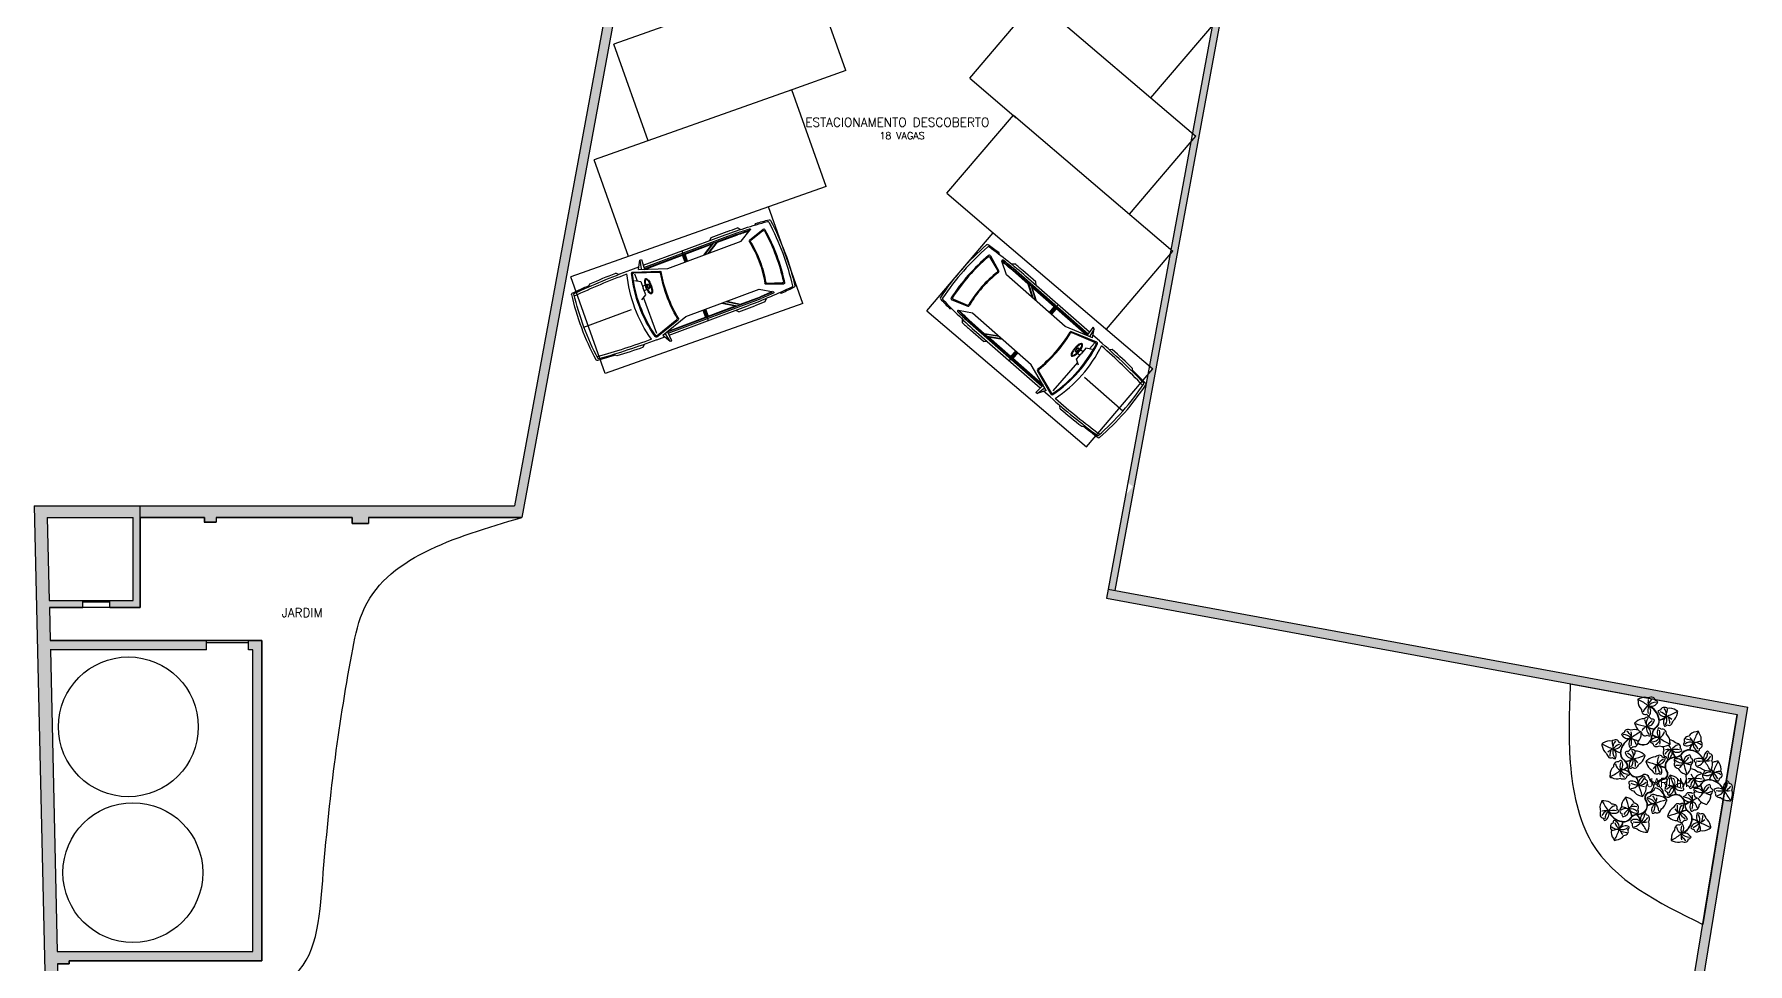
# Model space of a CAD drawing. Extents: x -21354 to 15991, y -13146 to -3381.
# Drawn here: x -21332 to -17656, y -7350 to -5355 of the extents above; entities that cross this region are included whole.
import ezdxf

# ---------------------------------------------------------------- set-up
doc = ezdxf.new("R2010")
doc.units = 0
doc.header["$LTSCALE"] = 100
doc.header["$MEASUREMENT"] = 0
doc.layers.get('0').update_dxf_attribs({"linetype": 'CONTINUOUS'})
for name, color, linetype in [('4 - CAR', 2, 'CONTINUOUS'), ('4 - HACHURA PAREDE', 251, 'CONTINUOUS'), ('4 - MOVEISES', 2, 'CONTINUOUS'), ('4 - P01', 1, 'CONTINUOUS'), ('4 - P02', 2, 'CONTINUOUS'), ('4 - P03', 3, 'CONTINUOUS'), ('4 - VEGETAÇÃO', 93, 'CONTINUOUS'), ('5 - TEXTO', 1, 'CONTINUOUS')]:
    doc.layers.add(name, color=color, linetype=linetype)
doc.styles.add('C-75', font='romans.shx', dxfattribs={"height": 15})
pattern_1 = [(45, (-28863.88368, -12923.57572), (-0.0883883476, 0.0883883476), [])]

# ---------------------------------------------------------------- blocks, each defined once
blk = doc.blocks.new('P9')
at = {"color": 64}
blk.add_line((6.54, 5.11), (6.54, 5.22), dxfattribs=at)
for centre, radius, start, end in [((-0.47, 28.86), 2.72, 176.57894, 192.33363), ((-1.84, 26.66), 2.72, 103.73969, 119.49437), ((0.8, 28.21), 3.92, 178.86441, 225.25458), ((-0.7, 25.81), 3.92, 70.81873, 117.2089), ((0.46, 25.45), 2.42, 180.66001, 220.27612), ((-1.54, 21.07), 5.89, 9.34008, 69.1951), ((1.63, 27.33), 2.42, 75.7972, 115.4133), ((1.46, 29.3), 2.77, 251.56599, 332.30347), ((-1.54, 21.07), 5.99, 9.38529, 69.1951), ((-1.39, 24.73), 2.77, 323.76985, 44.50733), ((1.76, 28.55), 1.22, 3.31278, 67.5208), ((2.86, 27.41), 1.21, 29.73059, 84.58139), ((4.86, 23.96), 1.21, 87.64453, 142.49534), ((6.5, 25.64), 2.77, 199.92245, 280.65993), ((6.11, 24.94), 1.22, 104.70512, 168.91314), ((6.07, 23.72), 2.42, 56.81262, 96.42872), ((8.17, 21.9), 3.92, 55.01702, 101.40719), ((9.42, 22.58), 2.72, 52.73155, 68.48624), ((8.36, 24.95), 2.72, 339.89229, 355.64698), ((-2.39, 18.57), 2.72, 121.13363, 136.88832), ((-1.73, 21.09), 2.72, 193.97289, 209.72757), ((-0.33, 20.84), 3.92, 196.25836, 242.64852), ((-1.04, 18.11), 3.92, 88.21268, 134.60284), ((-0.58, 24.8), 1.22, 228.55251, 292.76053), ((0.73, 20.25), 2.42, 93.19114, 132.80725), ((0.92, 24.3), 1.21, 211.49192, 266.34273), ((-0.02, 22.08), 2.77, 268.95993, 349.69741), ((-1.38, 16.87), 2.77, 341.16379, 61.90127), ((3.03, 23.69), 5.27, 236.19213, 265.88916), ((3.03, 23.69), 5.37, 239.58834, 265.14624), ((0.48, 21.45), 1.22, 20.70672, 84.91475), ((1.88, 20.7), 1.21, 47.12453, 101.97534), ((5.4, 16.13), 3.49, 119.92832, 172.92826), ((5.4, 16.13), 3.59, 120.18324, 139.95562), ((1.34, 21.26), 3.03, 318.11067, 4.46216), ((1.34, 21.26), 3.13, 317.81788, 4.46216), ((6.44, 17.19), 2.77, 145.00877, 225.74625), ((4.12, 17.57), 1.21, 32.73084, 87.58165), ((1.34, 21.26), 3.03, 4.18473, 14.77549), ((1.34, 21.26), 3.13, 6.30896, 14.68836), ((3.22, 26.72), 5.27, 283.50682, 310.03152), ((3.22, 26.72), 5.37, 283.35456, 310.03152), ((8.71, 20.73), 2.77, 127.7186, 208.45608), ((6.36, 20.62), 1.21, 265.88319, 320.734), ((7.92, 20.91), 1.22, 239.46539, 303.67341), ((6.98, 21.69), 2.42, 311.94981, 351.56591), ((7.01, 24.47), 3.92, 306.97134, 353.36151), ((-14.45, 10.89), 2.72, 112.44408, 128.19877), ((-13.42, 13.28), 2.72, 185.28334, 201.03802), ((-12.07, 12.82), 3.92, 187.56881, 233.95897), ((-13.19, 10.23), 3.92, 79.52313, 125.91329), ((-11.12, 12.08), 2.42, 84.50159, 124.11769), ((-11.58, 14.01), 2.77, 260.27038, 341.00786), ((-11.18, 13.31), 1.22, 12.01717, 76.2252), ((-9.91, 12.35), 1.21, 38.43498, 93.28579), ((-3.46, 9.57), 5.99, 111.73521, 171.54503), ((-3.46, 9.57), 5.89, 111.73521, 171.59023), ((-7.97, 15.84), 1.21, 96.34892, 151.19973), ((-6.6, 17.74), 2.77, 208.62685, 289.36433), ((-6.88, 16.99), 1.22, 113.40951, 177.61754), ((-6.74, 15.77), 2.42, 65.51701, 105.13312), ((-3.68, 13.22), 2.77, 136.42299, 217.16047), ((-4.39, 14.29), 3.92, 69.29361, 110.11158), ((-4.48, 13.28), 1.22, 248.16978, 312.37781), ((-5.53, 13.91), 2.42, 320.6542, 0.2703), ((-1.29, 16.8), 4.07, 241.76138, 271.12589), ((-1.29, 16.8), 3.97, 241.43501, 288.06716), ((-5.92, 16.66), 3.92, 315.67574, 2.0659), ((0.17, 18.1), 2.42, 198.05396, 237.67006), ((-4.66, 17.34), 2.72, 348.59669, 352.13997), ((-0.63, 17.17), 1.22, 245.94645, 310.15448), ((-1.29, 16.8), 4.07, 272.75294, 288.2054), ((-1.85, 16.22), 3.66, 299.28719, 357.97075), ((-1.85, 16.22), 3.76, 299.13758, 358.00613), ((0.96, 17.15), 1.21, 228.88587, 283.73667), ((3.69, 12.56), 2.77, 72.80491, 153.54239), ((2.25, 14.42), 1.21, 210.96951, 265.82031), ((5.4, 16.13), 3.59, 141.89369, 180.59713), ((5.4, 16.13), 3.49, 174.93664, 180.63423), ((5.44, 20.49), 5.37, 229.11241, 255.11784), ((5.44, 20.49), 5.27, 228.35253, 258.51405), ((3.38, 13.31), 1.22, 184.5517, 248.75973), ((3.48, 14.53), 2.42, 257.03612, 296.65222), ((5.77, 16.09), 3.92, 252.05766, 298.44782), ((5.64, 17.1), 1.22, 49.79143, 113.99946), ((4.61, 16.43), 2.42, 1.89894, 41.51504), ((4.33, 13.67), 3.92, 0.10334, 46.4935), ((6.94, 15.27), 2.72, 284.97861, 300.73329), ((7.39, 10.66), 3.92, 44.43681, 78.58802), ((5.61, 13.04), 2.72, 357.81786, 13.57255), ((10.15, 10.99), 2.42, 49.41528, 89.03138), ((10.8, 12.02), 1.22, 336.93086, 41.13888), ((14.3, 12.81), 1.21, 130.19631, 185.04712), ((14.38, 15.15), 2.77, 242.47424, 323.21172), ((14.57, 14.37), 1.22, 147.2569, 211.46493), ((15.36, 13.44), 2.42, 99.36441, 138.98051), ((18.14, 13.52), 3.92, 97.56881, 143.95897), ((20.46, 9.77), 5.37, 140.89879, 167.57576), ((20.46, 9.77), 5.27, 140.89879, 167.4235), ((19.33, 13.03), 2.77, 170.27038, 251.00786), ((18.6, 14.87), 2.72, 95.28334, 111.03802), ((16.21, 15.9), 2.72, 22.44408, 38.19877), ((15.55, 14.63), 3.92, 349.52313, 35.91329), ((18.63, 12.62), 1.22, 282.01717, 346.2252), ((17.4, 12.56), 2.42, 354.50159, 34.11769), ((-11.99, 10.04), 2.42, 189.36441, 228.98051), ((-12.92, 9.25), 1.22, 237.2569, 301.46493), ((-11.36, 8.98), 1.21, 220.19631, 275.04712), ((-13.71, 9.06), 2.77, 332.47424, 53.21172), ((-9.54, 4.83), 2.42, 139.41528, 179.03138), ((-8.32, 15.14), 5.37, 230.89879, 257.57576), ((-8.32, 15.14), 5.27, 230.89879, 257.4235), ((-10.58, 5.48), 1.22, 66.93086, 131.13888), ((-9.07, 5.97), 1.21, 93.34866, 148.19947), ((-6.35, 9.7), 3.13, 176.46816, 223.11244), ((-6.35, 9.7), 3.13, 166.24196, 174.62135), ((-11.38, 5.55), 2.77, 315.18407, 35.92155), ((-6.35, 9.7), 3.03, 166.15482, 176.74559), ((-6.35, 9.7), 3.03, 176.46816, 222.81965), ((-10.33, 4.51), 3.49, 8.00206, 61.002), ((-10.33, 4.51), 3.59, 40.9747, 60.74707), ((-6.88, 9.14), 1.21, 78.95498, 133.80579), ((-5, 10.55), 2.77, 191.2329, 271.97038), ((-8.08, 12.11), 5.27, 275.04116, 304.73818), ((-8.08, 12.11), 5.37, 275.78407, 301.34197), ((-10.33, 4.51), 3.59, 0.33319, 39.03662), ((-5.49, 9.91), 1.22, 96.01557, 160.22359), ((-3.56, 5.36), 2.77, 119.02905, 199.76653), ((-5.98, 12.76), 1.21, 274.58759, 329.43839), ((-5.72, 8.71), 2.42, 48.12307, 87.73917), ((-3.92, 6.59), 3.92, 46.32747, 92.71764), ((-4.67, 9.31), 3.92, 298.28179, 344.67196), ((-2.58, 7.08), 2.72, 44.042, 59.79668), ((-3.27, 9.58), 2.72, 331.20274, 346.95743), ((1.59, 4.94), 2.72, 120.69404, 136.44873), ((2.26, 7.45), 2.72, 193.5333, 209.28798), ((2.93, 4.47), 3.92, 87.77309, 134.16325), ((4.72, 6.6), 2.42, 92.75155, 132.36766), ((3.98, 8.43), 2.77, 268.52034, 349.25782), ((4.48, 7.8), 1.22, 20.26713, 84.47516), ((5.87, 7.04), 1.21, 46.68494, 101.53575), ((8.26, 9.82), 2.42, 154.27809, 193.8942), ((9.79, 12.14), 3.92, 179.57121, 198.87266), ((7.04, 9.71), 1.22, 202.17059, 266.37861), ((10.61, 5.09), 4.07, 162.72492, 178.17738), ((10.61, 5.09), 3.97, 162.86315, 217.3653), ((10.04, 4.52), 3.76, 92.92419, 151.79273), ((10.04, 4.52), 3.66, 92.95957, 151.64313), ((8.17, 8.59), 1.21, 185.11, 239.96081), ((6.29, 10), 2.77, 297.38792, 18.1254), ((10.87, 12.83), 2.77, 225.18407, 305.92155), ((14.19, 11.88), 5.37, 195.81248, 221.8179), ((14.19, 11.88), 5.27, 192.41627, 222.57778), ((10.92, 7.34), 1.21, 167.19364, 222.04445), ((10.68, 5.01), 2.77, 29.02905, 109.76653), ((10.97, 5.76), 1.22, 140.77584, 204.98386), ((9.83, 11.77), 3.49, 270.29609, 275.99368), ((9.83, 11.77), 3.59, 270.33319, 309.03662), ((9.83, 11.77), 3.49, 278.00206, 331.002), ((11.29, 10.52), 1.21, 3.34866, 58.19947), ((17.43, 9.52), 5.37, 185.78407, 211.34197), ((9.83, 11.77), 3.59, 310.9747, 330.74707), ((17.43, 9.52), 5.27, 185.04116, 214.73818), ((15.02, 7.79), 3.13, 86.46816, 133.11244), ((15.02, 7.79), 3.03, 86.46816, 132.81965), ((15.87, 6.44), 2.77, 101.2329, 181.97038), ((15.02, 7.79), 3.03, 76.15482, 86.74559), ((15.02, 7.79), 3.13, 76.24196, 84.62135), ((14.46, 8.32), 1.21, 348.95498, 43.80579), ((15.23, 6.94), 1.22, 6.01557, 70.22359), ((14.89, 4.91), 5.89, 21.73521, 81.59023), ((14.89, 4.91), 5.99, 21.73521, 81.54503), ((14.03, 7.16), 2.42, 318.12307, 357.73917), ((18.54, 5.12), 2.77, 46.42299, 127.16047), ((18.08, 7.43), 1.21, 184.58759, 239.43839), ((18.6, 5.93), 1.22, 158.16978, 222.37781), ((17.67, 11.36), 1.21, 308.43498, 3.28579), ((23.06, 8.05), 2.77, 118.62685, 199.36433), ((21.16, 9.42), 1.21, 6.34892, 61.19973), ((22.31, 8.33), 1.22, 23.40951, 87.61754), ((19.61, 5.83), 3.92, 333.72142, 20.11158), ((21.09, 8.18), 2.42, 335.51701, 15.13312), ((25.24, 2.87), 3.92, 97.56881, 116.39287), ((25.7, 4.22), 2.72, 95.28334, 111.03802), ((23.31, 5.24), 2.72, 22.44408, 38.19877), ((22.65, 3.98), 3.92, 349.52313, 35.91329), ((-10.48, 1.42), 2.72, 167.35777, 183.11245), ((-11.85, 3.63), 2.72, 240.19702, 255.95171), ((-9.22, 2.07), 3.92, 134.43681, 180.82698), ((-10.7, 4.47), 3.92, 242.48249, 288.87266), ((-8.38, 2.94), 2.42, 244.27809, 283.8942), ((-8.56, 0.97), 2.77, 27.38792, 108.1254), ((-10.43, 8.87), 5.27, 282.41627, 312.57778), ((-10.43, 8.87), 5.37, 285.81248, 311.8179), ((-8.26, 1.72), 1.22, 292.17059, 356.37861), ((-7.15, 2.85), 1.21, 275.11, 329.96081), ((-10.33, 4.51), 3.49, 0.29609, 5.99368), ((-3.08, 4.72), 3.76, 182.92419, 241.79273), ((-3.08, 4.72), 3.66, 182.95957, 241.64313), ((-5.9, 5.6), 1.21, 257.19364, 312.04445), ((-4.31, 5.65), 1.22, 230.77584, 294.98386), ((-3.65, 5.29), 4.07, 252.72492, 268.17738), ((-3.65, 5.29), 3.97, 252.86315, 307.3653), ((-5.12, 6.57), 2.42, 303.26025, 342.87636), ((-3.65, 5.29), 4.07, 269.80442, 307.06418), ((-8.37, -1.36), 5.37, 3.13179, 28.73689), ((-0.25, -1.27), 2.77, 104.70723, 185.44471), ((-0.8, 0.35), 1.84, 15.87344, 103.69778), ((-0.8, 0.35), 1.74, 15.87344, 103.02075), ((-1.77, 0.52), 1.21, 352.42931, 47.28012), ((-0.91, -0.81), 1.22, 9.4899, 73.69792), ((3.66, 7.19), 3.92, 195.81877, 242.20893), ((2.49, 0.86), 1.62, 181.19864, 235.79417), ((2.94, 1.37), 2.05, 194.71298, 238.58716), ((4.14, 4.45), 2.42, 197.61437, 237.23047), ((3.34, 3.53), 1.22, 245.50686, 309.71489), ((6.42, -3.4), 3.99, 94.04232, 140.11413), ((8.11, -4.81), 5.63, 110.13653, 144.01889), ((2.59, 3.23), 2.77, 340.7242, 61.46168), ((7.05, 10.02), 5.27, 235.75254, 264.57698), ((4.92, 3.49), 1.21, 228.44628, 283.29708), ((7.05, 10.02), 5.37, 239.14875, 264.7776), ((5.67, 2.25), 1.74, 285.87344, 13.02075), ((5.67, 2.25), 1.84, 285.87344, 13.69778), ((10.61, 5.09), 4.07, 179.80442, 217.06418), ((10.9, -1.29), 3.92, 139.8018, 186.19197), ((10.33, 0.02), 2.72, 137.51633, 153.27102), ((7.87, -0.82), 2.72, 64.67708, 80.43176), ((8.23, -2.2), 3.92, 31.75612, 78.14629), ((11.89, 6.57), 2.42, 213.26025, 252.87636), ((14.63, 6.12), 3.92, 208.28179, 254.67196), ((14.9, 4.72), 2.72, 241.20274, 256.95743), ((16.32, -0.61), 2.42, 154.27809, 193.8942), ((17.85, 1.71), 3.92, 173.28215, 198.87266), ((12.4, 4.02), 2.72, 314.042, 329.79668), ((11.91, 5.36), 3.92, 316.32747, 2.71764), ((14.35, -0.43), 2.77, 297.38792, 18.1254), ((15.45, 0.23), 3.92, 44.43681, 87.16528), ((18.93, 2.4), 2.77, 225.18407, 305.92155), ((22.25, 1.45), 5.27, 192.41627, 221.96027), ((19.23, 6.98), 2.42, 230.6542, 270.2703), ((18.21, 0.56), 2.42, 49.41528, 89.03138), ((21.98, 7.36), 3.92, 225.67574, 272.0659), ((18.86, 1.59), 1.22, 336.93086, 41.13888), ((19.35, 0.08), 1.21, 3.34866, 58.19947), ((22.12, -2.86), 3.13, 86.46816, 133.11244), ((22.12, -2.86), 3.03, 86.46816, 132.81965), ((21.4, 2.15), 1.21, 130.19631, 185.04712), ((21.48, 4.5), 2.77, 242.47424, 323.21172), ((21.66, 3.71), 1.22, 178.01069, 211.46493), ((22.66, 6.11), 2.72, 258.59669, 274.35137), ((22.12, -2.86), 3.03, 76.15482, 86.74559), ((27.55, -0.89), 5.37, 140.89879, 167.57576), ((27.55, -0.89), 5.27, 140.89879, 167.4235), ((22.12, -2.86), 3.13, 76.24196, 84.62135), ((21.98, -5.74), 5.89, 21.73521, 81.59023), ((20.48, 4.7), 2.72, 331.43594, 347.19063), ((21.98, -5.74), 5.99, 21.73521, 81.54503), ((26.42, 2.37), 2.77, 170.27038, 251.00786), ((24.77, 0.7), 1.21, 308.43498, 3.28579), ((25.72, 1.97), 1.22, 282.01717, 346.2252), ((24.5, 1.91), 2.42, 354.50159, 34.11769), ((-5.63, -7.9), 2.72, 134.042, 149.79668), ((-8.14, -8.59), 2.72, 61.20274, 76.95743), ((-5.24, -0.67), 1.21, 170.66797, 225.51878), ((-5.34, -3.02), 2.77, 32.50338, 113.24086), ((-5.09, -2.25), 1.22, 144.25017, 208.45819), ((-4.23, -1.38), 2.42, 216.73459, 256.35069), ((-1.46, -1.67), 3.92, 211.75612, 258.14629), ((-1.11, -3.05), 2.72, 244.67708, 260.43176), ((-3.56, -3.9), 2.72, 317.51633, 333.27102), ((-4.13, -2.59), 3.92, 319.8018, 6.19197), ((1.1, -6.12), 1.84, 105.87344, 193.69778), ((1.1, -6.12), 1.74, 105.87344, 193.02075), ((-2.13, -0.66), 2.42, 321.5974, 1.21351), ((0.93, -7.09), 1.21, 82.42931, 137.28012), ((-0.48, -1.49), 3.06, 290.71956, 343.81435), ((0.4, -1.78), 2.68, 274.89269, 341.14382), ((2.26, -6.23), 1.22, 99.4899, 163.69792), ((-0.16, -2.44), 2.62, 2.15518, 48.306), ((3.66, 2.71), 3.56, 239.99991, 265.243), ((2.11, -7.45), 2.42, 51.5974, 91.21351), ((2.39, -6.42), 3.81, 26.45152, 81.8601), ((4.81, -0.86), 1.41, 206.98722, 262.70114), ((4.03, -9.45), 3.92, 49.8018, 96.19197), ((2.78, -4.77), 3.12, 1.36176, 53.65915), ((7.57, -4.22), 1.84, 195.87344, 283.69778), ((7.57, -4.22), 1.74, 195.87344, 283.02075), ((8.89, -3.21), 2.42, 141.5974, 181.21351), ((7.68, -3.06), 1.22, 189.4899, 253.69792), ((8.54, -4.39), 1.21, 172.42931, 227.28012), ((7.01, -2.6), 2.77, 284.70723, 5.44471), ((10.41, -9.16), 4.07, 89.80442, 127.06418), ((10.41, -9.16), 3.97, 72.86315, 127.3653), ((12.1, -0.85), 2.77, 212.50338, 293.24086), ((15.14, -2.51), 5.37, 183.13179, 208.73689), ((15.14, -2.51), 5.27, 179.73557, 209.36026), ((10.41, -9.16), 4.07, 72.72492, 88.17738), ((10.99, -2.49), 2.42, 36.73459, 76.35069), ((9.84, -8.59), 3.66, 2.95957, 61.64313), ((9.84, -8.59), 3.76, 2.92419, 61.79273), ((11.86, -1.63), 1.22, 324.25017, 28.45819), ((12, -3.2), 1.21, 350.66797, 45.51878), ((13.91, -6.72), 1.21, 95.11, 149.96081), ((15.32, -4.84), 2.77, 207.38792, 288.1254), ((15.03, -5.59), 1.22, 112.17059, 176.37861), ((15.1, -0.73), 1.22, 202.17059, 266.37861), ((15.14, -6.81), 2.42, 64.27809, 103.8942), ((16.23, -1.84), 1.21, 185.11, 239.96081), ((17.46, -8.34), 3.92, 97.87538, 108.87266), ((17.09, 0.36), 2.9, 253.71462, 316.48481), ((16.92, 1.12), 3.49, 260.75278, 331.002), ((18.02, -3.31), 1.21, 167.19364, 222.04445), ((17.78, -5.65), 2.77, 29.02905, 109.76653), ((18.07, -4.89), 1.22, 140.77584, 204.98386), ((18.98, -4.08), 2.42, 213.26025, 252.87636), ((22.25, 1.45), 5.37, 195.81248, 221.59263), ((0.04, -9.63), 20.75, 15.66967, 22.66066), ((16.92, 1.12), 3.59, 310.9747, 330.74707), ((0.04, -9.63), 20.85, 14.78454, 22.66066), ((22.96, -4.21), 2.77, 101.2329, 181.97038), ((19.01, -5.29), 3.92, 316.32747, 2.71764), ((21.55, -2.33), 1.21, 348.95498, 43.80579), ((22.33, -3.71), 1.22, 6.01557, 70.22359), ((21.12, -3.49), 2.42, 318.12307, 357.73917), ((25.64, -5.53), 2.77, 46.42299, 127.16047), ((25.17, -3.23), 1.21, 184.58759, 239.43839), ((25.69, -4.72), 1.22, 158.16978, 222.37781), ((26.32, -3.68), 2.42, 230.6542, 270.2703), ((29.08, -3.29), 3.92, 225.67574, 272.0659), ((30.16, -2.61), 2.77, 118.62685, 199.36433), ((28.25, -1.24), 1.21, 6.34892, 61.19973), ((29.4, -2.32), 1.22, 23.40951, 87.61754), ((26.71, -4.82), 3.92, 333.72142, 20.11158), ((28.19, -2.47), 2.42, 335.51701, 15.13312), ((-12.85, -9.71), 3.92, 153.72142, 200.11158), ((-14.33, -12.06), 2.42, 155.51701, 195.13312), ((-13.71, -8.57), 2.72, 151.43594, 167.19063), ((-15.89, -9.98), 2.72, 78.59669, 94.35137), ((-15.21, -11.24), 3.92, 45.67574, 92.0659), ((-16.3, -11.92), 2.77, 298.62685, 19.36433), ((-11.78, -9), 2.77, 226.42299, 307.16047), ((-8.12, -8.78), 5.99, 201.73521, 261.54503), ((-8.12, -8.78), 5.89, 201.73521, 261.59023), ((-12.46, -10.85), 2.42, 50.6542, 90.2703), ((-11.83, -9.8), 1.22, 338.16978, 42.37781), ((-11.31, -11.3), 1.21, 4.58759, 59.43839), ((-7.26, -11.04), 2.42, 138.12307, 177.73917), ((-8.46, -10.81), 1.22, 186.01557, 250.22359), ((-5.15, -9.24), 3.92, 136.32747, 182.71764), ((-7.69, -12.2), 1.21, 168.95498, 223.80579), ((-9.1, -10.32), 2.77, 281.2329, 1.97038), ((-7.86, -9.99), 3.92, 28.28179, 74.67196), ((-3.91, -8.88), 2.77, 209.02905, 289.76653), ((-10.66, -13.4), 5.27, 5.04116, 34.73818), ((-3.06, -15.65), 3.49, 98.00206, 151.002), ((-10.66, -13.4), 5.37, 5.78407, 31.34197), ((-3.06, -15.65), 3.59, 90.33319, 129.03662), ((-5.12, -10.44), 2.42, 33.26025, 72.87636), ((-7.43, -15.75), 5.27, 12.41627, 42.57778), ((-3.06, -15.65), 3.49, 90.29609, 95.99368), ((-7.43, -15.75), 5.37, 15.81248, 41.8179), ((-4.21, -9.63), 1.22, 320.77584, 24.98386), ((-4.16, -11.22), 1.21, 347.19364, 42.04445), ((-3.27, -8.4), 3.66, 272.95957, 331.64313), ((-3.27, -8.4), 3.76, 272.92419, 331.79273), ((0.48, -13.88), 2.77, 117.38792, 198.1254), ((-1.4, -12.47), 1.21, 5.11, 59.96081), ((-3.84, -8.97), 3.97, 342.86315, 37.3653), ((-3.84, -8.97), 4.07, 359.80442, 37.06418), ((2.72, -5.57), 2.77, 194.70723, 275.44471), ((-3.84, -8.97), 4.07, 342.72492, 358.17738), ((2.81, -13.69), 5.37, 93.13179, 118.73689), ((2.81, -13.69), 5.27, 89.73557, 119.36026), ((4.47, -10.66), 2.77, 122.50338, 203.24086), ((2.12, -10.56), 1.21, 260.66797, 315.51878), ((3.69, -10.41), 1.22, 234.25017, 298.45819), ((2.83, -9.55), 2.42, 306.73459, 346.35069), ((3.12, -6.78), 3.92, 301.75612, 348.14629), ((5.34, -8.88), 2.72, 47.51633, 63.27102), ((4.5, -6.43), 2.72, 334.67708, 350.43176), ((10.04, -13.46), 2.72, 151.20274, 166.95743), ((11.44, -13.18), 3.92, 118.28179, 164.67196), ((11.89, -10.44), 2.42, 123.26025, 162.87636), ((11.08, -9.53), 1.22, 50.77584, 114.98386), ((10.33, -9.23), 2.77, 299.02905, 19.76653), ((11.76, -14.42), 2.77, 11.2329, 91.97038), ((14.84, -15.98), 5.27, 95.04116, 124.73818), ((12.66, -9.48), 1.21, 77.19364, 132.04445), ((14.84, -15.98), 5.37, 95.78407, 121.34197), ((17.09, -8.38), 3.59, 180.33319, 219.03662), ((17.09, -8.38), 3.49, 180.29609, 185.99368), ((17.2, -12.75), 5.37, 105.81248, 131.8179), ((17.2, -12.75), 5.27, 102.41627, 132.57778), ((17.09, -8.38), 3.49, 188.00206, 241.002), ((17.09, -8.38), 3.59, 220.9747, 240.74707), ((13.11, -13.58), 3.03, 356.46816, 42.81965), ((18.15, -9.43), 2.77, 135.18407, 215.92155), ((13.11, -13.58), 3.13, 356.46816, 43.11244), ((15.84, -9.84), 1.21, 273.34866, 328.19947), ((17.34, -9.35), 1.22, 246.93086, 311.13888), ((20.47, -12.93), 2.77, 152.47424, 233.21172), ((18.13, -12.86), 1.21, 40.19631, 95.04712), ((16.31, -8.7), 2.42, 319.41528, 359.03138), ((21.72, -4.54), 3.92, 208.28179, 254.67196), ((15.98, -5.94), 3.92, 314.43681, 332.64864), ((19.69, -13.12), 1.22, 57.2569, 121.46493), ((18.76, -13.92), 2.42, 9.36441, 48.98051), ((22, -5.94), 2.72, 241.20274, 256.95743), ((19.49, -6.63), 2.72, 314.042, 329.79668), ((29.76, -4.54), 2.72, 258.59669, 274.35137), ((27.57, -5.96), 2.72, 331.43594, 347.19063), ((-15.54, -12.2), 1.22, 203.40951, 267.61754), ((-14.39, -13.29), 1.21, 186.34892, 241.19973), ((-10.64, -16.44), 2.42, 174.50159, 214.11769), ((-11.86, -16.5), 1.22, 102.01717, 166.2252), ((-8.79, -18.51), 3.92, 169.52313, 215.91329), ((-10.91, -15.23), 1.21, 128.43498, 183.28579), ((-12.56, -16.9), 2.77, 350.27038, 71.00786), ((-7.61, -19.03), 2.77, 62.47424, 143.21172), ((-13.69, -13.64), 5.27, 317.50258, 347.4235), ((-13.69, -13.64), 5.37, 320.89879, 347.57576), ((-8.26, -11.67), 3.13, 256.24196, 264.62135), ((-8.26, -11.67), 3.03, 256.15482, 266.74559), ((-8.26, -11.67), 3.13, 266.46816, 313.11244), ((-8.26, -11.67), 3.03, 266.46816, 312.81965), ((-7.8, -18.24), 1.22, 327.2569, 31.46493), ((-7.54, -16.68), 1.21, 310.19631, 5.04712), ((-3.06, -15.65), 3.59, 130.9747, 150.74707), ((-4.11, -16.7), 2.77, 45.18407, 125.92155), ((-4.52, -14.39), 1.21, 183.34866, 238.19947), ((-4.04, -15.9), 1.22, 156.93086, 221.13888), ((-3.38, -14.86), 2.42, 229.41528, 269.03138), ((-0.62, -14.54), 3.92, 224.43681, 270.82698), ((-0.28, -13.58), 1.22, 22.17059, 86.37861), ((-2.18, -17.17), 2.72, 330.19702, 345.95171), ((-3.02, -16.02), 3.92, 332.48249, 18.87266), ((-1.49, -13.7), 2.42, 334.27809, 13.8942), ((9.34, -10.95), 2.72, 224.042, 239.79668), ((10.68, -10.47), 3.92, 226.32747, 272.71764), ((12.68, -20.53), 3.92, 135.67574, 182.0659), ((12.3, -17.78), 2.42, 140.6542, 180.2703), ((11.25, -17.15), 1.22, 68.16978, 132.37781), ((12.48, -12.58), 2.42, 228.12307, 267.73917), ((12.75, -16.63), 1.21, 94.58759, 149.43839), ((12.26, -13.78), 1.22, 276.01557, 340.22359), ((10.23, -13.44), 5.89, 291.73521, 351.59023), ((10.23, -13.44), 5.99, 291.73521, 351.54503), ((10.44, -17.1), 2.77, 316.42299, 37.16047), ((13.64, -13.01), 1.21, 258.95498, 313.80579), ((18.35, -17.88), 2.77, 80.27038, 161.00786), ((16.68, -16.23), 1.21, 218.43498, 273.28579), ((13.11, -13.58), 3.03, 346.15482, 356.74559), ((13.11, -13.58), 3.13, 346.24196, 354.62135), ((15.09, -19.01), 5.27, 50.89879, 77.4235), ((15.09, -19.01), 5.37, 50.89879, 77.57576), ((17.94, -17.18), 1.22, 192.01717, 256.2252), ((17.88, -15.96), 2.42, 264.50159, 304.11769), ((19.95, -14.11), 3.92, 259.52313, 305.91329), ((18.84, -16.7), 3.92, 7.56881, 53.95897), ((21.22, -14.77), 2.72, 292.44408, 308.19877), ((20.19, -17.16), 2.72, 5.28334, 21.03802), ((-9.45, -19.77), 2.72, 202.44408, 218.19877), ((-11.84, -18.74), 2.72, 275.28334, 291.03802), ((-11.38, -17.39), 3.92, 277.56881, 323.95897), ((-8.6, -17.31), 2.42, 279.36441, 318.98051), ((0.03, -15.8), 2.72, 257.35777, 273.11245), ((11.43, -21.21), 2.72, 168.59669, 184.35137), ((10.02, -19.03), 2.72, 241.43594, 257.19063), ((11.15, -18.17), 3.92, 243.72142, 290.11158), ((13.37, -21.62), 2.77, 28.62685, 109.36433), ((13.5, -19.65), 2.42, 245.51701, 285.13312), ((13.65, -20.86), 1.22, 293.40951, 357.61754), ((14.74, -19.71), 1.21, 276.34892, 331.19973)]:
    blk.add_arc(centre, radius, start, end, dxfattribs=at)
at = {"color": 62}
for centre, radius, start, end in [((-12.94, 8.66), 22.52, 53.0958, 63.65541), ((1.93, 23.68), 3.28, 114.22458, 167.39801), ((5.48, 25.17), 5.12, 162.90098, 194.6041), ((4.85, 27.94), 4.45, 167.52729, 196.58974), ((5.97, 23.89), 6.57, 126.51965, 147.49559), ((3.2, 24.75), 3.25, 87.69407, 143.70663), ((3.04, 19.7), 5.12, 39.05358, 70.75671), ((3.78, 23.47), 3.28, 350.37719, 43.55062), ((-0.41, 44.19), 22.52, 289.24841, 299.80802), ((4.24, 25.26), 3.12, 333.6508, 5.19022), ((3.69, 41.52), 22.52, 249.81184, 260.37145), ((1.94, 15.35), 4.45, 116.87751, 145.93997), ((2.27, 22.08), 3.12, 184.42965, 215.96906), ((3.02, 20.39), 3.28, 146.06925, 199.24268), ((3.12, 18.73), 3.25, 169.76063, 225.77318), ((4.39, 16.79), 5.12, 118.86316, 150.56628), ((3.96, 21.82), 3.25, 323.84668, 19.85924), ((5.7, 18.68), 4.45, 43.6799, 72.74235), ((1.7, 20), 6.57, 2.67226, 23.6482), ((-4.97, 32.66), 22.52, 241.12229, 251.6819), ((-9.32, 13.66), 3.12, 175.7401, 207.27951), ((-8.83, 11.88), 3.28, 137.3797, 190.55313), ((-8.02, 8.11), 5.12, 110.17361, 141.87673), ((-8.27, 13.17), 3.25, 37.22368, 93.23624), ((-11.02, 12.26), 6.57, 33.43472, 54.41066), ((8.13, -2.66), 22.52, 117.2749, 127.83451), ((-9.96, 16.33), 4.45, 344.34057, 13.40302), ((-10.55, 13.55), 5.12, 346.32621, 18.02934), ((-6.98, 12.12), 3.28, 13.5323, 66.70573), ((-5.23, 11.54), 3.12, 51.89271, 83.43212), ((1.85, 17.07), 3.25, 268.933, 324.94555), ((-0.93, 17.87), 6.57, 307.75857, 328.73451), ((-0.42, 16.61), 5.12, 344.1399, 15.84302), ((3.1, 18.17), 3.28, 295.4635, 348.63693), ((0.28, 13.84), 4.45, 348.76621, 17.82867), ((17.64, 33.5), 22.52, 234.33473, 244.89434), ((27, 24.29), 22.52, 211.08028, 216.59559), ((11.9, 9.5), 3.28, 102.29338, 155.46681), ((15.54, 10.42), 3.25, 71.07108, 127.08363), ((13.76, 8.14), 6.57, 67.28212, 88.25806), ((12.37, 12.11), 4.45, 18.18796, 47.25042), ((37.98, 6.42), 22.52, 151.12229, 161.6819), ((17.2, 10.27), 3.28, 47.3797, 100.55313), ((13.43, 9.47), 5.12, 20.17361, 51.87673), ((18.98, 10.76), 3.12, 85.7401, 117.27951), ((-10.66, 7.05), 4.45, 108.18796, 137.25042), ((-6.69, 8.44), 6.57, 157.28212, 178.25806), ((-8.98, 10.22), 3.25, 161.07108, 217.08363), ((-4.51, 5.08), 5.12, 165.08729, 196.79042), ((-9.32, 5.19), 5.12, 30.36403, 62.06716), ((-8.09, 7.15), 3.25, 315.15713, 11.16969), ((-8.02, 8.81), 3.28, 341.68764, 34.86107), ((-9.03, 29.92), 22.52, 280.55886, 291.11847), ((-6.85, 3.78), 4.45, 34.99035, 64.0528), ((-7.29, 10.51), 3.12, 324.96125, 356.50066), ((-10.6, 5.7), 6.57, 353.98271, 14.95865), ((7.85, 27.84), 22.52, 249.37225, 259.93186), ((7.01, 6.72), 3.28, 145.62966, 198.80309), ((8.35, 3.11), 5.12, 118.42357, 150.12669), ((11.68, 5.47), 6.57, 122.1958, 143.17174), ((7.63, 6.61), 4.45, 73.10165, 102.1641), ((10.83, 8.24), 3.25, 125.98476, 181.99732), ((10.4, 5.96), 5.12, 75.08729, 106.79042), ((12.47, 9.54), 3.25, 225.15713, 281.16969), ((9.1, 8.29), 4.45, 304.99035, 334.0528), ((10.51, 10.77), 5.12, 300.36403, 332.06716), ((14.13, 9.46), 3.28, 251.68764, 304.86107), ((35.24, 10.48), 22.52, 190.55886, 201.11847), ((15.83, 8.74), 3.12, 234.96125, 266.50066), ((18.87, 12), 5.12, 256.32621, 288.02934), ((17.44, 8.43), 3.28, 283.5323, 336.70573), ((18.49, 9.71), 3.25, 307.22368, 3.23624), ((21.65, 11.41), 4.45, 254.34057, 283.40302), ((2.66, -6.69), 22.52, 27.2749, 37.83451), ((17.58, 12.47), 6.57, 303.43472, 324.41066), ((45.07, -4.24), 22.52, 151.12229, 161.6819), ((-22.85, 21.68), 22.52, 296.03598, 306.59559), ((-8.06, 6.58), 3.28, 192.29338, 245.46681), ((-5.17, 2.31), 4.45, 163.10165, 192.1641), ((-4.02, 6.36), 6.57, 212.1958, 233.17174), ((-6.79, 5.51), 3.25, 215.98476, 271.99732), ((-8.37, -1.36), 5.27, 359.73557, 29.36026), ((-4.29, 1.45), 3.25, 293.30407, 349.31663), ((5.89, 1.68), 4.45, 116.43792, 145.50038), ((9.62, 3.63), 6.57, 165.53208, 186.50802), ((7.1, 5.06), 3.25, 169.32104, 225.33359), ((30.36, 6.79), 22.52, 193.35529, 203.9149), ((11.02, 12.04), 6.57, 263.98271, 284.95865), ((19.74, -4.97), 6.57, 122.1958, 143.17174), ((15.69, -3.82), 4.45, 73.10165, 102.1641), ((18.89, -2.2), 3.25, 125.98476, 181.99732), ((35.06, 13.86), 22.52, 211.08028, 216.59559), ((19.96, -0.93), 3.28, 102.29338, 155.46681), ((18.46, -4.47), 5.12, 75.08729, 106.79042), ((22.64, -0.23), 3.25, 71.07108, 127.08363), ((20.86, -2.52), 6.57, 67.28212, 70.96416), ((19.47, 1.45), 4.45, 18.18796, 35.09524), ((24.29, -0.38), 3.28, 47.3797, 100.55313), ((20.53, -1.19), 5.12, 20.17361, 51.87673), ((26.07, 0.11), 3.12, 85.7401, 117.27951), ((-3.37, 3.58), 5.12, 242.4066, 274.10973), ((-5.61, 0.45), 3.28, 269.61269, 322.78612), ((-23.59, -10.66), 22.52, 13.35529, 23.9149), ((-0.81, 2.33), 4.45, 240.42096, 269.48341), ((-4.51, 4.34), 6.57, 289.51511, 310.49105), ((-2.9, -9.83), 6.57, 19.51511, 40.49105), ((11.27, -8.22), 6.57, 109.51511, 130.49105), ((7.57, -6.21), 4.45, 60.42096, 89.48341), ((11.05, -5.32), 3.25, 113.30407, 169.31663), ((12.38, -4.33), 3.28, 89.61269, 142.78612), ((10.14, -7.45), 5.12, 62.4066, 94.10973), ((10.79, -10.23), 6.57, 32.1958, 53.17174), ((11.93, -6.18), 4.45, 343.10165, 12.1641), ((19.57, -1.12), 3.25, 225.15713, 281.16969), ((16.2, -2.36), 4.45, 304.99035, 334.0528), ((17.61, 0.12), 5.12, 300.36403, 332.06716), ((21.23, -1.19), 3.28, 251.68764, 304.86107), ((22.93, -1.92), 3.12, 234.96125, 266.50066), ((25.96, 1.35), 5.12, 256.32621, 288.02934), ((24.54, -2.23), 3.28, 283.5323, 336.70573), ((25.58, -0.94), 3.25, 307.22368, 3.23624), ((9.76, -17.34), 22.52, 27.2749, 37.83451), ((28.75, 0.76), 4.45, 254.34057, 283.40302), ((24.68, 1.81), 6.57, 303.43472, 324.41066), ((-10.81, -16.34), 6.57, 123.43472, 144.41066), ((4.1, 2.81), 22.52, 207.2749, 217.83451), ((-14.89, -15.28), 4.45, 74.34057, 103.40302), ((-11.72, -13.59), 3.25, 127.22368, 183.23624), ((-10.67, -12.3), 3.28, 103.5323, 156.70573), ((-12.1, -15.87), 5.12, 76.32621, 108.02934), ((-7.37, -13.34), 3.28, 71.68764, 124.86107), ((-9.06, -12.61), 3.12, 54.96125, 86.50066), ((-3.75, -14.64), 5.12, 120.36403, 152.06716), ((-28.48, -14.35), 22.52, 10.55886, 21.11847), ((-2.34, -12.17), 4.45, 124.99035, 154.0528), ((-5.71, -13.41), 3.25, 45.15713, 101.16969), ((-4.25, -15.92), 6.57, 83.98271, 104.95865), ((-4.06, -12.11), 3.25, 305.98476, 1.99732), ((0, -9.61), 3.25, 23.30407, 79.31663), ((-2.13, -8.69), 5.12, 332.4066, 4.10973), ((-0.89, -6.13), 4.45, 330.42096, 359.48341), ((12.11, -28.91), 22.52, 103.35529, 113.9149), ((0.99, -10.93), 3.28, 359.61269, 52.78612), ((15.8, -33.8), 22.52, 100.55886, 111.11847), ((13.61, -7.66), 4.45, 214.99035, 244.0528), ((17.36, -9.57), 6.57, 173.98271, 194.95865), ((14.78, -12.68), 3.28, 161.68764, 214.86107), ((14.86, -11.03), 3.25, 135.15713, 191.16969), ((16.09, -9.06), 5.12, 210.36403, 242.06716), ((13.56, -9.38), 3.25, 35.98476, 91.99732), ((29.61, -25.56), 22.52, 121.13622, 126.59559), ((14.82, -10.46), 3.28, 12.29338, 65.46681), ((11.28, -8.95), 5.12, 345.08729, 16.79042), ((15.74, -14.1), 3.25, 341.07108, 37.08363), ((-10.43, -14.15), 3.28, 227.3797, 280.55313), ((-12.21, -14.64), 3.12, 265.7401, 297.27951), ((-31.21, -10.29), 22.52, 331.12229, 341.6819), ((-6.67, -13.34), 5.12, 200.17361, 231.87673), ((-8.78, -14.3), 3.25, 251.07108, 307.08363), ((-5.61, -15.98), 4.45, 198.18796, 227.25042), ((-7, -12.01), 6.57, 247.28212, 268.25806), ((-3.63, -9.83), 5.12, 255.08729, 286.79042), ((-5.14, -13.38), 3.28, 282.29338, 335.46681), ((-20.24, -28.17), 22.52, 26.03598, 36.59559), ((-0.86, -10.49), 4.45, 253.10165, 282.1641), ((-4.91, -9.34), 6.57, 302.1958, 323.17174), ((13.75, -15.99), 3.28, 193.5323, 246.70573), ((14.06, -14.38), 3.12, 144.96125, 176.50066), ((17.32, -17.42), 5.12, 166.32621, 198.02934), ((14.79, -11.99), 5.12, 290.17361, 321.87673), ((15.59, -15.75), 3.28, 317.3797, 10.55313), ((17.43, -10.93), 4.45, 288.18796, 317.25042), ((11.74, -36.53), 22.52, 61.12229, 71.6819), ((16.08, -17.53), 3.12, 355.7401, 27.27951), ((13.46, -12.32), 6.57, 337.28212, 358.25806), ((-1.37, -1.22), 22.52, 297.2749, 307.83451), ((16.73, -20.21), 4.45, 164.34057, 193.40302), ((17.79, -16.13), 6.57, 213.43472, 234.41066), ((15.03, -17.04), 3.25, 217.22368, 273.23624)]:
    blk.add_arc(centre, radius, start, end, dxfattribs=at)
blk = doc.blocks.new('AC_PLANTA02')
at = {"layer": '4 - VEGETAÇÃO'}
blk.add_blockref('P9', (-5.22, -1.74), dxfattribs=at)
blk = doc.blocks.new('Carrog')
at = {"layer": '4 - MOVEISES'}
for p, q in [((44.6, 82.5), (39.3, 77.2)), ((104.4, 84.9), (109.3, 79.9)), ((137, 80), (155.6, 80)), ((139.5, 74.2), (194.9, 55.7)), ((152.8, 75), (162.7, 92.6)), ((152.8, 75), (212.8, 55)), ((162.7, 92.6), (159.2, 74.6)), ((162.7, 92.6), (166.5, 93.2)), ((166.5, 93.2), (164.8, 71)), ((165.1, 75), (377.7, 75)), ((165.5, 80), (347, 80)), ((254.9, 55), (254.9, 80)), ((323.1, 85), (318.1, 80)), ((323.1, 85), (359.9, 85)), ((383, 84.5), (388.1, 79.4)), ((420.4, 77.6), (423.5, 79.9)), ((140.9, 71.6), (192.6, 54.3)), ((141.7, -14.5), (141.7, 66.3)), ((164.8, 72), (377.7, 72)), ((164.8, 71), (251.9, 71)), ((212.8, 55), (380.6, 55)), ((251.9, 55), (251.9, 71)), ((252.9, 55), (252.9, 72)), ((256.9, 55), (256.9, 72)), ((257.9, 71), (320.9, 71)), ((257.9, 55), (257.9, 71)), ((295.1, 55), (320.9, 71)), ((297, 55), (324.4, 72)), ((304.6, 55), (332, 72)), ((306.5, 55), (332.3, 71)), ((332.3, 71), (377.7, 71)), ((380.6, 55), (407.3, 70.8)), ((433.3, 62.6), (398.1, 50.2)), ((431.6, 59.5), (400.3, 49.1)), ((0, 0), (109, 0)), ((136.8, -11.5), (148.3, -18.6)), ((148.3, -18.6), (148.3, -33.8)), ((148.3, -28.8), (154.9, -28.8)), ((148.3, -49.1), (148.3, -33.8)), ((156.5, -28.8), (160.6, -28.8)), ((136.8, -56.1), (148.3, -49.1)), ((139.5, -74.2), (194.9, -55.7)), ((140.9, -71.6), (192.6, -54.3)), ((141.7, -69.2), (141.7, -53.1)), ((148.3, -38.8), (154.9, -38.8)), ((152.8, -75), (212.8, -55)), ((156.5, -38.8), (160.6, -38.8)), ((166.5, -93.2), (164.8, -71)), ((164.8, -71), (251.9, -71)), ((164.8, -72), (377.7, -72)), ((164.8, -72), (324.4, -72)), ((212.8, -55), (380.6, -55)), ((251.9, -55), (251.9, -71)), ((252.9, -55), (252.9, -72)), ((254.9, -55), (254.9, -80)), ((256.9, -55), (256.9, -72)), ((257.9, -55), (257.9, -71)), ((257.9, -71), (320.9, -71)), ((295.1, -55), (320.9, -71)), ((297, -55), (324.4, -72)), ((304.6, -55), (332, -72)), ((306.5, -55), (332.3, -71)), ((332.3, -71), (377.7, -71)), ((380.6, -55), (407.3, -70.8)), ((433.3, -62.6), (398.1, -50.2)), ((431.6, -59.5), (400.3, -49.1)), ((39.3, -77.2), (44.6, -82.5)), ((109.3, -79.9), (104.4, -84.9)), ((137, -80), (155.6, -80)), ((152.8, -75), (162.7, -92.6)), ((162.7, -92.6), (159.2, -74.6)), ((162.7, -92.6), (166.5, -93.2)), ((165.1, -75), (377.7, -75)), ((165.5, -80), (347, -80)), ((318.1, -80), (323.1, -85)), ((323.1, -85), (359.9, -85)), ((388.1, -79.4), (383, -84.5)), ((420.4, -77.6), (423.5, -79.9))]:
    blk.add_line(p, q, dxfattribs=at)
for points in [[(160.6, -16.3, 0.22377), (158.8, -17.2, 0.090414), (156.4, -21.4, 0.047239), (155.2, -26.6, 0.035198), (154.7, -33.8, 0.035198), (155.2, -41, 0.047239), (156.4, -46.2, 0.090414), (158.8, -50.4, 0.22377), (160.6, -51.3, 0.22377), (162.5, -50.4, 0.090414), (164.9, -46.2, 0.047239), (166.1, -41, 0.035198), (166.6, -33.8, 0.035198), (166.1, -26.6, 0.047239), (164.9, -21.4, 0.090414), (162.5, -17.2, 0.22377)], [(160.6, -18.3, 0.249518), (159.4, -19, 0.080335), (157.6, -22.9, 0.039271), (156.7, -27.4, 0.028768), (156.3, -33.8, 0.028768), (156.7, -40.2, 0.039271), (157.6, -44.8, 0.080335), (159.4, -48.6, 0.249518), (160.6, -49.3, 0.249518), (161.9, -48.6, 0.080335), (163.7, -44.8, 0.039271), (164.6, -40.2, 0.028768), (165, -33.8, 0.028768), (164.6, -27.4, 0.039271), (163.7, -22.9, 0.080335), (161.9, -19, 0.249518)], [(160.6, -38.8, 0.22377), (161.2, -38.6, 0.090414), (161.9, -37.3, 0.047239), (162.2, -35.9, 0.035198), (162.4, -33.8, 0.035198), (162.2, -31.8, 0.047239), (161.9, -30.3, 0.090414), (161.2, -29.1, 0.22377), (160.6, -28.8, 0.22377), (160.1, -29.1, 0.090414), (159.4, -30.3, 0.047239), (159.1, -31.8, 0.035198), (158.9, -33.8, 0.035198), (159.1, -35.9, 0.047239), (159.4, -37.3, 0.090414), (160.1, -38.6, 0.22377)]]:
    blk.add_lwpolyline(points, format="xyb", close=True, dxfattribs=at)
for centre, radius, start, end in [((565, 0), 570, 172.4289, 187.5711), ((2.4, 74.8), 2.5, 95.1626, 172.4289), ((565, 0), 565, 172.4531, 187.5469), ((139.5, -1714.6), 1797.1, 93.1115, 94.3814), ((131.1, -1505.8), 1580.8, 90.1643, 94.6005), ((5.9, 74.1), 1, 95.0135, 172.4531), ((130.1, -1484), 1564, 89.7479, 94.5573), ((124.8, -1212.5), 1297.5, 90.9021, 93.5413), ((413.2, 0), 296.3, 165.3334, 194.6666), ((138.7, 71.8), 2.5, 71.5651, 165.3451), ((338.6, -1164.1), 1244.1, 84.9514, 89.6132), ((352.6, -864.4), 949.4, 88.1654, 89.5555), ((345, -874.4), 950, 86.2793, 88.0269), ((406.5, 72.1), 1.5, 300.5977, 86.9291), ((352.7, -864.4), 946.9, 83.9288, 85.7086), ((447.8, 72.7), 2.5, 7.4274, 84.2048), ((452.6, 74.7), 2.5, 7.567, 83.9288), ((-110, 0), 570, 352.433, 7.567), ((413.2, 0), 286.3, 165.3451, 194.6549), ((413.2, 0), 284.3, 165.7797, 194.2203), ((140.1, 69.2), 2.5, 71.5651, 165.7797), ((497, 0), 307, 170.3354, 189.6646), ((497, 0), 305, 170.0159, 189.9841), ((191.8, 52), 2.5, 350.3354, 71.5651), ((194.1, 53.3), 2.5, 350.0159, 71.5651), ((344.9, -880.8), 953.4, 86.2711, 88.0304), ((345.2, -863.6), 935.2, 86.3128, 88.0113), ((399.2, 47.9), 2.5, 116.5651, 190.0386), ((157.3, 0), 244.1, 0.0027, 11.2247), ((401.4, 46.8), 2.5, 116.5651, 189.7621), ((159, 0), 244.4, 0.0026, 10.9436), ((432.7, 57.3), 2.5, 6.9827, 116.5651), ((434.4, 60.4), 2.5, 7.2712, 116.5651), ((6.6, -2.4), 432.8, 0.313, 7.9661), ((1.7, -2.4), 439.7, 0.3094, 8.2436), ((-110, 0), 565, 352.5726, 7.4274), ((157.3, 0), 244.1, 348.7753, 359.9973), ((6.6, 2.4), 432.8, 352.0339, 359.687), ((159, 0), 244.4, 349.0564, 359.9974), ((1.7, 2.4), 439.7, 351.7564, 359.6906), ((131.1, 1505.8), 1580.8, 265.3995, 269.8357), ((138.7, -71.8), 2.5, 194.6549, 288.4349), ((140.1, -69.2), 2.5, 194.2203, 288.4349), ((191.8, -52), 2.5, 288.4349, 9.6646), ((194.1, -53.3), 2.5, 288.4349, 9.9841), ((345.2, 863.6), 935.2, 271.9887, 273.6872), ((344.9, 880.8), 953.4, 271.9696, 273.7289), ((399.2, -47.9), 2.5, 169.9614, 243.4349), ((401.4, -46.8), 2.5, 170.2379, 243.4349), ((406.5, -72.1), 1.5, 273.0709, 59.4023), ((432.7, -57.3), 2.5, 243.4349, 353.0173), ((434.4, -60.4), 2.5, 243.4349, 352.7288), ((447.8, -72.7), 2.5, 275.7952, 352.5726), ((2.4, -74.8), 2.5, 187.5711, 264.8374), ((139.5, 1714.6), 1797.1, 265.6186, 266.8885), ((5.9, -74.1), 1, 187.5469, 264.9865), ((130.1, 1484), 1564, 265.4427, 270.2521), ((124.8, 1212.5), 1297.5, 266.4587, 269.0979), ((338.6, 1164.1), 1244.1, 270.3868, 275.0486), ((352.6, 864.4), 949.4, 270.4445, 271.8346), ((345, 874.4), 950, 271.9731, 273.7207), ((352.7, 864.4), 946.9, 274.2914, 276.0712), ((452.6, -74.7), 2.5, 276.0712, 352.433)]:
    blk.add_arc(centre, radius, start, end, dxfattribs=at)

msp = doc.modelspace()

# ---------------------------------------------------------------- hatches: boundary and pattern name
at = {"layer": '4 - HACHURA PAREDE', "ltscale": 0.2}
h = msp.add_hatch(dxfattribs=at)
h.set_pattern_fill('ANSI31', color=251, style=0)
h.set_pattern_definition(pattern_1)
h.paths.add_polyline_path([(-21104.9, -6366.9), (-21104.9, -6391.9), (-20966.9, -6391.9), (-20966.9, -6401.9), (-20941.9, -6401.9), (-20941.9, -6391.9), (-20649.9, -6391.9), (-20649.9, -6404.9), (-20615.4, -6404.9), (-20615.4, -6391.9), (-20286.4, -6391.9), (-19760.7, -3544), (-19780.4, -3540.4), (-20302.2, -6366.9)])
h = msp.add_hatch(dxfattribs=at)
h.set_pattern_fill('ANSI31', color=251, style=0)
h.set_pattern_definition(pattern_1)
h.paths.add_polyline_path([(-18999.6, -3684.5), (-19003.2, -3704.2), (-18742.6, -3752.3), (-18744.4, -3762.1), (-18718.4, -3766.9), (-18716.5, -3757.1), (-18520.4, -3793.3), (-18571.1, -4068.1), (-18563.4, -4074.7), (-18574.7, -4087.9), (-18617.2, -4317.9), (-18609.6, -4324.5), (-18620.9, -4337.7), (-18663.3, -4567.8), (-18655.7, -4574.3), (-18667, -4587.5), (-18709.4, -4817.6), (-18701.8, -4824.1), (-18713.1, -4837.4), (-18755.6, -5067.4), (-18747.9, -5073.9), (-18759.2, -5087.2), (-18801.7, -5317.2), (-18794, -5323.7), (-18805.3, -5337), (-18847.8, -5567), (-18840.1, -5573.5), (-18851.4, -5586.8), (-18893.9, -5816.8), (-18889.4, -5820.7), (-18896.1, -5828.6), (-18940, -6066.6), (-18932.4, -6073.2), (-18943.7, -6086.4), (-18947.1, -6105.2, -0.223071), (-18947.5, -6107.3, -0.000076), (-18947.6, -6107.4), (-18986.1, -6316.4), (-18975.4, -6325.6), (-18991.3, -6344.3), (-19028.5, -6545.6), (-19013.7, -6548.3), (-18502, -3776.4)])
h = msp.add_hatch(dxfattribs=at)
h.set_pattern_fill('ANSI31', color=251, style=0)
h.set_pattern_definition(pattern_1)
h.paths.add_polyline_path([(-21282.7, -7323), (-21297.6, -6676), (-20962.6, -6676), (-20962.6, -6656), (-21298, -6656), (-21299.6, -6584.9), (-21227.6, -6584.9), (-21227.6, -6569.9), (-21300, -6569.9), (-21304.1, -6391.9), (-21119.9, -6391.9), (-21119.9, -6569.9), (-21170.1, -6569.9), (-21170.1, -6584.9), (-21104.9, -6584.9), (-21104.9, -6366.9), (-21332.1, -6366.9), (-21301.2, -7710), (-21273.8, -7710), (-21282.1, -7349.5), (-21257.1, -7349.5), (-21257.1, -7343), (-20843.6, -7343), (-20843.6, -6656), (-20872.6, -6656), (-20872.6, -6676), (-20863.6, -6676), (-20863.6, -7323)])
h = msp.add_hatch(dxfattribs=at)
h.set_pattern_fill('ANSI31', color=251, style=0)
h.set_pattern_definition(pattern_1)
h.paths.add_polyline_path([(-17679.2, -6815), (-17702.8, -6959.4, -0.057903), (-17699.7, -6957.2, -0.244009), (-17696, -6962.8, -0.287728), (-17689.5, -6967.2, -0.1746), (-17690.3, -6977, -0.205226), (-17691.3, -6995.5, -0.068851), (-17692.9, -6999.7, -0.068851), (-17697.4, -6999.4, -0.127715), (-17708.9, -6996.9), (-17896.2, -8142.3), (-17875.9, -8142.3), (-17656.3, -6798.9), (-19028.5, -6545.6), (-19032.1, -6565.3), (-17880, -6778, -0.11743), (-17869.1, -6779.1, -0.1746), (-17859.3, -6778.1, -0.216693), (-17855.2, -6782.5)])

# ---------------------------------------------------------------- linework, layer by layer
at = {"layer": '4 - P01', "color": 251}
for p, q in [((-19664.8, -5225.6), (-20088.9, -5376.1)), ((-19182.5, -5281.5), (-18840.1, -5573.5)), ((-19591.2, -5433), (-19714.8, -5476.8)), ((-19707.1, -5474.1), (-20131.1, -5624.6)), ((-19325.3, -5448.9), (-19225.5, -5534)), ((-19231.7, -5528.7), (-18889.4, -5820.7)), ((-19633.5, -5681.4), (-19757, -5725.3)), ((-19374.5, -5696.1), (-19274.8, -5781.1)), ((-19757, -5725.3), (-20181.1, -5875.8)), ((-19274.8, -5781.1), (-18932.4, -6073.2)), ((-19683.4, -5932.6), (-20107.5, -6083.1)), ((-19417.5, -5948.5), (-19075.1, -6240.5))]:
    msp.add_line(p, q, dxfattribs=at)
at = {"layer": '4 - P01', "color": 251, "ltscale": 0.2}
for p, q in [((-19591.2, -5433), (-19664.8, -5225.6)), ((-19325.3, -5448.9), (-19182.5, -5281.5)), ((-18936.8, -5491.1), (-18794, -5323.7)), ((-20015.3, -5583.5), (-20088.9, -5376.1)), ((-19633.5, -5681.4), (-19707.1, -5474.1)), ((-19374.5, -5696.1), (-19231.7, -5528.7)), ((-18982.9, -5740.9), (-18840.1, -5573.5)), ((-20057.6, -5831.9), (-20131.1, -5624.6)), ((-19683.4, -5932.6), (-19757, -5725.3)), ((-19417.5, -5948.5), (-19274.8, -5781.1)), ((-19032.1, -5988.1), (-18889.4, -5820.7)), ((-20107.5, -6083.1), (-20181.1, -5875.8)), ((-19075.1, -6240.5), (-18932.4, -6073.2))]:
    msp.add_line(p, q, dxfattribs=at)
for points in [[(-21273.8, -7710), (-21145.6, -7603), (-21145.6, -7469), (-20782.2, -7379.7), (-20713.4, -7170.6), (-20651.2, -6685.7), (-20628.3, -6596.3), (-20286.4, -6391.9)], [(-18037, -6749), (-18037, -6918.4), (-17991.3, -7089), (-17752.8, -7265)]]:
    msp.add_spline(points, degree=3, dxfattribs=at)
at = {"layer": '4 - P02', "color": 251, "ltscale": 0.2}
for p, q in [((-21227.6, -6569.9), (-21170.1, -6569.9)), ((-21227.6, -6572.9), (-21170.1, -6572.9)), ((-20872.6, -6656), (-20962.6, -6656)), ((-20872.6, -6661), (-20962.6, -6661))]:
    msp.add_line(p, q, dxfattribs=at)
for centre in [(-21130.2, -6841.1), (-21120.6, -7153.9)]:
    msp.add_circle(centre, 150, dxfattribs=at)
at = {"layer": '4 - P03', "color": 251}
for p, q in [((-19780.4, -3540.4), (-20302.2, -6366.9)), ((-19760.7, -3544), (-20286.4, -6391.9)), ((-18502, -3776.4), (-19013.7, -6548.3)), ((-18520.4, -3793.3), (-19032.1, -6565.3)), ((-21332.1, -6366.9), (-21301.2, -7710.3)), ((-21304.1, -6391.9), (-21300, -6569.9)), ((-19032.1, -6565.3), (-17679.2, -6815)), ((-19028.5, -6545.6), (-17656.3, -6798.9)), ((-21299.6, -6584.9), (-21298, -6656)), ((-21297.6, -6676), (-21282.7, -7323)), ((-17862, -8057.3), (-17656.3, -6798.9)), ((-17882.3, -8057.3), (-17679.2, -6815)), ((-21282.7, -7323), (-20863.6, -7323)), ((-21282.1, -7349.5), (-21257.1, -7349.5)), ((-21257.1, -7343), (-20843.6, -7343))]:
    msp.add_line(p, q, dxfattribs=at)
at = {"layer": '4 - P03', "color": 251, "ltscale": 0.2}
for p, q in [((-21332.1, -6366.9), (-20302.2, -6366.9)), ((-21304.1, -6391.9), (-21119.9, -6391.9)), ((-21119.9, -6569.9), (-21119.9, -6391.9)), ((-21104.9, -6584.9), (-21104.9, -6366.9)), ((-21104.9, -6391.9), (-20966.9, -6391.9)), ((-20966.9, -6391.9), (-20966.9, -6401.9)), ((-20941.9, -6391.9), (-20649.9, -6391.9)), ((-20941.9, -6391.9), (-20941.9, -6401.9)), ((-20649.9, -6391.9), (-20649.9, -6404.9)), ((-20615.4, -6391.9), (-20286.4, -6391.9)), ((-20615.4, -6391.9), (-20615.4, -6404.9)), ((-20967.3, -6401.9), (-20941.9, -6401.9)), ((-20649.9, -6404.9), (-20615.4, -6404.9)), ((-21300, -6569.9), (-21227.6, -6569.9)), ((-21227.6, -6584.9), (-21227.6, -6569.9)), ((-21170.1, -6569.9), (-21119.9, -6569.9)), ((-21170.1, -6584.9), (-21170.1, -6569.9)), ((-21299.6, -6584.9), (-21227.6, -6584.9)), ((-21170.1, -6584.9), (-21104.9, -6584.9)), ((-20962.6, -6656), (-21298, -6656)), ((-20962.6, -6676), (-21298, -6676)), ((-20962.6, -6676), (-20962.6, -6656)), ((-20872.6, -6676), (-20872.6, -6656)), ((-20843.6, -6656), (-20872.6, -6656)), ((-20863.6, -6676), (-20872.6, -6676)), ((-20863.6, -7323), (-20863.6, -6676)), ((-20843.6, -7343), (-20843.6, -6656)), ((-21257.1, -7349.5), (-21257.1, -7343))]:
    msp.add_line(p, q, dxfattribs=at)
at = {"layer": '4 - VEGETAÇÃO', "color": 251, "ltscale": 0.2}
for points in [[(-20286.4, -6391.9), (-20615.4, -6391.9), (-20615.4, -6404.9), (-20649.9, -6404.9), (-20649.9, -6391.9), (-20941.9, -6391.9), (-20941.9, -6401.9), (-20966.9, -6401.9), (-20966.9, -6391.9), (-21104.9, -6391.9), (-21104.9, -6584.9), (-21299.6, -6584.9), (-21298, -6656), (-20843.6, -6656), (-20843.6, -7343), (-21257.1, -7343), (-21257.1, -7349.5), (-21282.1, -7349.5), (-21273.8, -7710)], [(-18037, -6749), (-17679.2, -6815), (-17752.8, -7265)], [(-17679.2, -6815), (-17679.2, -6815), (-17679.2, -6815)]]:
    msp.add_lwpolyline(points, dxfattribs=at)

# ---------------------------------------------------------------- block references
at = {"layer": '4 - CAR', "color": 251, "ltscale": 0.2, "xscale": -1, "rotation": 200.4219469715769}
msp.add_blockref('Carrog', (-20153, -5983.4), dxfattribs=at)
at = {"layer": '4 - CAR', "color": 251, "ltscale": 0.2, "rotation": 138.6589773573124}
msp.add_blockref('Carrog', (-18997.1, -6163.7), dxfattribs=at)
at = {"layer": '4 - VEGETAÇÃO', "color": 251, "ltscale": 0.2, "xscale": 6, "yscale": 6, "zscale": 6}
msp.add_blockref('AC_PLANTA02', (-17841.4, -6945.7), dxfattribs=at)
msp.add_blockref('AC_PLANTA02', (-17841.4, -6945.7), dxfattribs=at)

# ---------------------------------------------------------------- texts
at = {"layer": '5 - TEXTO', "color": 251, "style": 'C-75'}
for s, height, p in [('ESTACIONAMENTO DESCOBERTO', 19, (-19678.2, -5553.3)), ('18 VAGAS', 15, (-19519.1, -5580.1)), ('JARDIM', 19, (-20801.5, -6605.5)), ('JARDIM', 19, (-17872, -6970.2))]:
    msp.add_text(s, height=height, dxfattribs=at).set_placement(p)

doc.saveas('drawing.dxf')
